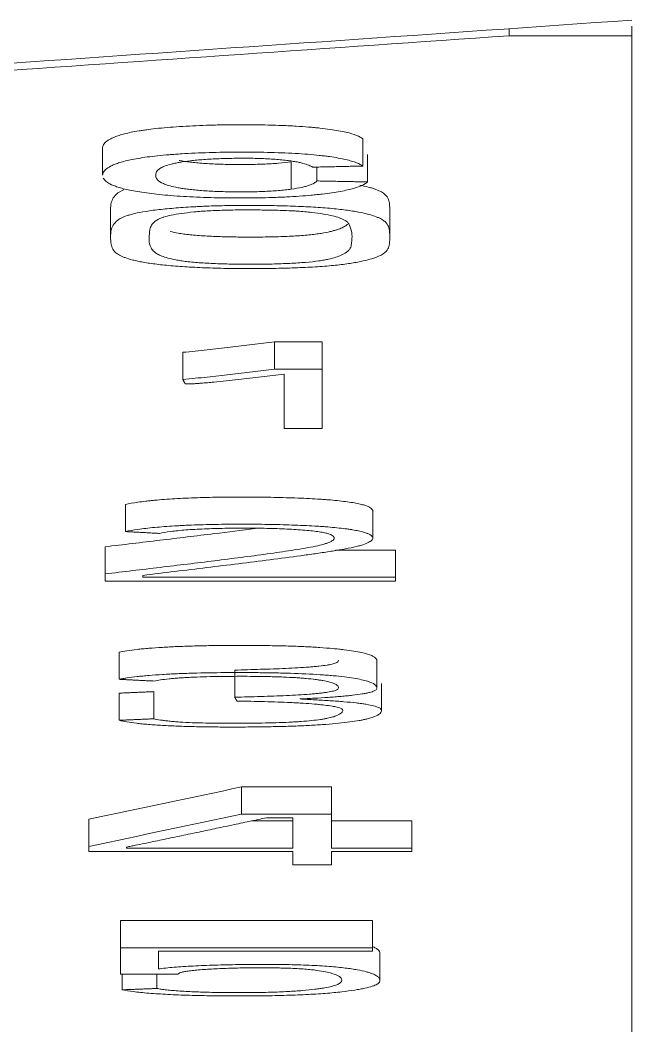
# Model space of a CAD drawing. Header units: millimetres. Extents: x 0 to 594, y 0 to 420.
# Drawn here: x 267.927 to 270.171, y 46.665 to 50.355 of the extents above; entities that cross this region are included whole.
import ezdxf

# ---------------------------------------------------------------- set-up
doc = ezdxf.new("R2010")
doc.units = ezdxf.units.MM
doc.layers.add('1', color=7, linetype='Continuous')

msp = doc.modelspace()

# ---------------------------------------------------------------- linework, layer by layer
at = {"layer": '1', "color": 7, "linetype": 'Continuous', "lineweight": 13}
for p, q in [((269.721, 50.2967), (269.721, 50.3237)), ((270.171, 50.3321), (270.171, 50.2967)), ((270.171, 50.2967), (269.721, 50.2967)), ((270.171, 50.2967), (270.171, 43.1287)), ((269.184, 49.8194), (269.184, 49.9198)), ((268.2297, 49.8859), (268.2297, 49.7854)), ((269.2017, 49.7611), (269.2017, 49.8615)), ((268.9212, 49.7344), (268.9212, 49.8347)), ((269.0158, 49.7646), (269.0158, 49.8156)), ((268.2588, 49.6595), (268.2588, 49.5598)), ((269.2828, 49.5551), (269.2828, 49.6547)), ((268.8598, 49.174), (269.0346, 49.174)), ((268.8598, 49.0743), (268.8598, 49.174)), ((269.0346, 49.0743), (269.0346, 49.174)), ((268.5238, 49.0363), (268.5238, 49.1359)), ((269.0346, 49.0743), (268.8598, 49.0743)), ((268.8959, 49.0554), (268.8959, 48.857)), ((269.0346, 48.857), (269.0346, 49.0743)), ((268.8959, 48.857), (269.0346, 48.857)), ((268.3134, 48.4782), (268.3134, 48.5779)), ((269.2204, 48.4546), (269.2204, 48.5542)), ((268.2385, 48.3228), (268.2385, 48.4224)), ((269.0841, 48.4104), (269.3037, 48.4104)), ((269.3037, 48.3108), (269.3037, 48.4104)), ((268.2385, 48.3228), (268.2385, 48.2965)), ((268.3772, 48.3108), (268.3772, 48.3176)), ((269.3037, 48.3108), (268.3772, 48.3108)), ((269.3037, 48.2965), (269.3037, 48.3108)), ((268.2385, 48.2965), (269.3037, 48.2965)), ((268.2898, 47.9361), (268.2898, 48.0358)), ((269.2357, 47.9051), (269.2357, 48.0048)), ((268.7142, 47.8703), (268.7142, 47.97)), ((269.2524, 47.8211), (269.2524, 47.9207)), ((268.2898, 47.7857), (268.2898, 47.8853)), ((268.4174, 47.7913), (268.4174, 47.891)), ((268.7392, 47.4415), (268.7392, 47.5412)), ((269.0693, 47.5412), (268.7392, 47.5412)), ((269.0693, 47.4415), (269.0693, 47.5412)), ((268.1788, 47.3233), (268.1788, 47.423)), ((268.7392, 47.4415), (269.0693, 47.4415)), ((268.9278, 47.4285), (268.8307, 47.4285)), ((268.9278, 47.3171), (268.9278, 47.4285)), ((269.0693, 47.4415), (269.0693, 47.3171)), ((268.9278, 47.4168), (268.7757, 47.4168)), ((269.3633, 47.4168), (269.0693, 47.4168)), ((269.3633, 47.3171), (269.3633, 47.4168)), ((268.1788, 47.3043), (268.1788, 47.3233)), ((268.3175, 47.3205), (268.3175, 47.3171)), ((268.3175, 47.3171), (268.9278, 47.3171)), ((269.0693, 47.3171), (269.3633, 47.3171)), ((269.3633, 47.3171), (269.3633, 47.3043)), ((268.9278, 47.3043), (268.1788, 47.3043)), ((268.9278, 47.2553), (268.9278, 47.3043)), ((269.0693, 47.3043), (269.0693, 47.2553)), ((269.3633, 47.3043), (269.0693, 47.3043)), ((269.0693, 47.2553), (268.9278, 47.2553)), ((268.2953, 47.0508), (269.2191, 47.0508)), ((268.2953, 46.9511), (268.2953, 47.0508)), ((269.2191, 46.9511), (269.2191, 47.0508)), ((268.2953, 46.9511), (268.2953, 46.8543)), ((269.2191, 46.9511), (268.2953, 46.9511)), ((269.2191, 46.9388), (269.2191, 46.9511)), ((268.434, 46.8737), (268.434, 46.9388)), ((268.434, 46.9388), (269.2191, 46.9388)), ((269.2468, 46.8316), (269.2468, 46.9313)), ((268.2953, 46.8543), (268.5062, 46.8543)), ((268.3009, 46.7969), (268.3009, 46.8543)), ((268.4285, 46.8019), (268.4285, 46.8543))]:
    msp.add_line(p, q, dxfattribs=at)
for centre, major_axis, ratio, start_param, end_param in [((62.527, 1042.6321), (-1731.6288, -0.0849), 0.577215, 1.688411, 1.690708), ((254.0717, 1071.5449), (-33.377, -1028.333), 0.435684, 0.105765, 0.107013), ((254.3731, 1049.8388), (-33.9194, -1006.7192), 0.440269, 0.107442, 0.108703)]:
    msp.add_ellipse(centre, major_axis=major_axis, ratio=ratio, start_param=start_param, end_param=end_param, dxfattribs=at)
msp.add_open_spline([(270.171, 50.3548), (268.745, 50.2552), (267.3189, 50.1567), (265.8928, 50.0592)], degree=3, dxfattribs=at)
for points, knots in [([(269.184, 49.9198), (269.1784, 49.9239), (269.1709, 49.9279), (269.1507, 49.9359), (269.1382, 49.9397), (269.1141, 49.9453), (269.1051, 49.9472), (269.0857, 49.9507), (269.0751, 49.9524), (269.0523, 49.9556), (269.04, 49.9571), (269.0201, 49.9593), (269.0133, 49.96), (268.9994, 49.9613), (268.9779, 49.9632), (268.9474, 49.9653), (268.923, 49.9667), (268.9064, 49.9675), (268.8979, 49.9679), (268.8553, 49.9696), (268.8201, 49.9704), (268.7662, 49.9709), (268.7482, 49.971), (268.7123, 49.9709), (268.6856, 49.9707), (268.659, 49.9702), (268.6413, 49.9698), (268.6325, 49.9695), (268.6062, 49.9688), (268.5721, 49.9675), (268.5397, 49.9657), (268.5081, 49.9638), (268.4926, 49.9627), (268.4626, 49.9604), (268.4484, 49.9591), (268.4215, 49.9564), (268.4024, 49.9542), (268.385, 49.9518), (268.3738, 49.9502), (268.3683, 49.9493), (268.3526, 49.9468), (268.3431, 49.945), (268.3167, 49.9396), (268.3023, 49.9358), (268.2842, 49.9298), (268.2787, 49.9278), (268.2687, 49.9238), (268.2643, 49.9218), (268.2522, 49.9158), (268.246, 49.9117), (268.2367, 49.9035), (268.2336, 49.8994), (268.2304, 49.8921), (268.2297, 49.889), (268.2297, 49.8859)], [0, 0, 0, 0, 0.063512, 0.063512, 0.127024, 0.127024, 0.158781, 0.158781, 0.190537, 0.190537, 0.222293, 0.222293, 0.238171, 0.238171, 0.254049, 0.285805, 0.301683, 0.301683, 0.317561, 0.317561, 0.381073, 0.381073, 0.412829, 0.412829, 0.444586, 0.460464, 0.460464, 0.476342, 0.476342, 0.508098, 0.539854, 0.539854, 0.57161, 0.57161, 0.603366, 0.603366, 0.635122, 0.651, 0.651, 0.666878, 0.666878, 0.698634, 0.698634, 0.762147, 0.762147, 0.793903, 0.793903, 0.825659, 0.825659, 0.889171, 0.889171, 0.952683, 0.952683, 1, 1, 1, 1]), ([(268.2297, 49.7853), (268.2297, 49.7883), (268.2303, 49.7913), (268.2332, 49.7983), (268.2361, 49.8024), (268.245, 49.8106), (268.251, 49.8147), (268.2627, 49.8207), (268.2671, 49.8227), (268.2768, 49.8268), (268.2822, 49.8288), (268.3, 49.8347), (268.3142, 49.8386), (268.3403, 49.8441), (268.3497, 49.8459), (268.3705, 49.8493), (268.3816, 49.851), (268.4171, 49.8557), (268.4437, 49.8585), (268.481, 49.8614), (268.4887, 49.862), (268.5041, 49.8631), (268.5275, 49.8647), (268.5681, 49.8669), (268.6024, 49.8683), (268.6375, 49.8693), (268.6552, 49.8698), (268.6907, 49.8703), (268.7086, 49.8705), (268.7445, 49.8706), (268.7625, 49.8705), (268.8167, 49.8701), (268.8519, 49.8693), (268.9028, 49.8673), (268.9195, 49.8665), (268.9521, 49.8646), (268.9832, 49.8625), (269.0111, 49.8599), (269.031, 49.8578), (269.0375, 49.857), (269.05, 49.8555), (269.0561, 49.8547), (269.0852, 49.8507), (269.1047, 49.8471), (269.1293, 49.8415), (269.1366, 49.8395), (269.1497, 49.8356), (269.1554, 49.8336), (269.1708, 49.8276), (269.1784, 49.8235), (269.184, 49.8194)], [0, 0, 0, 0, 0.045589, 0.045589, 0.109216, 0.109216, 0.172844, 0.172844, 0.204658, 0.204658, 0.236471, 0.236471, 0.300099, 0.300099, 0.331912, 0.331912, 0.363726, 0.363726, 0.427353, 0.427353, 0.44326, 0.44326, 0.459167, 0.490981, 0.522795, 0.522795, 0.554608, 0.554608, 0.586422, 0.586422, 0.618236, 0.618236, 0.681863, 0.681863, 0.713677, 0.713677, 0.74549, 0.777304, 0.777304, 0.793211, 0.793211, 0.809118, 0.809118, 0.872745, 0.872745, 0.904559, 0.904559, 0.936373, 0.936373, 1, 1, 1, 1]), ([(269, 49.8153), (268.9961, 49.8177), (268.9913, 49.8201), (268.9797, 49.8247), (268.9728, 49.827), (268.9603, 49.8304), (268.9557, 49.8315), (268.9457, 49.8337), (268.9349, 49.8358), (268.9222, 49.8377), (268.9086, 49.8396), (268.9011, 49.8405), (268.8778, 49.843), (268.8608, 49.8444), (268.8324, 49.846), (268.8225, 49.8465), (268.8024, 49.8472), (268.7922, 49.8475), (268.7715, 49.8479), (268.7609, 49.848), (268.7397, 49.848), (268.7292, 49.848), (268.7083, 49.8477), (268.6979, 49.8476), (268.6774, 49.8471), (268.6671, 49.8467), (268.6369, 49.8456), (268.6181, 49.8445), (268.5916, 49.8425), (268.583, 49.8418), (268.5667, 49.8402), (268.5589, 49.8394), (268.5368, 49.8368), (268.5236, 49.8349), (268.5057, 49.8318), (268.5001, 49.8308), (268.4899, 49.8286), (268.4852, 49.8275), (268.4723, 49.8242), (268.4651, 49.8219), (268.456, 49.8184), (268.4532, 49.8172), (268.4481, 49.8148), (268.4458, 49.8137), (268.4355, 49.8077), (268.4306, 49.8029), (268.4248, 49.7933), (268.424, 49.7885), (268.4251, 49.7788), (268.4271, 49.7739), (268.4358, 49.7643), (268.4424, 49.7595), (268.4582, 49.7525), (268.4644, 49.7502), (268.4792, 49.7457), (268.4879, 49.7435), (268.5036, 49.7403), (268.5094, 49.7393), (268.5215, 49.7373), (268.5343, 49.7354), (268.5485, 49.7336), (268.5636, 49.732), (268.5717, 49.7312), (268.5968, 49.729), (268.6148, 49.7277), (268.6439, 49.7263), (268.654, 49.7259), (268.6742, 49.7253), (268.6947, 49.7248), (268.7156, 49.7246), (268.7367, 49.7245), (268.7472, 49.7246), (268.768, 49.7248), (268.7783, 49.7249), (268.7988, 49.7254), (268.809, 49.7257), (268.8389, 49.727), (268.8573, 49.7281), (268.883, 49.7301), (268.8913, 49.7309), (268.9069, 49.7326), (268.9142, 49.7334), (268.9212, 49.7344)], [0, 0, 0, 0, 0.03125, 0.03125, 0.0625, 0.0625, 0.078125, 0.078125, 0.09375, 0.109375, 0.109375, 0.125, 0.125, 0.15625, 0.15625, 0.171875, 0.171875, 0.1875, 0.1875, 0.203125, 0.203125, 0.21875, 0.21875, 0.234375, 0.234375, 0.25, 0.25, 0.28125, 0.28125, 0.296875, 0.296875, 0.3125, 0.3125, 0.34375, 0.34375, 0.359375, 0.359375, 0.375, 0.375, 0.40625, 0.40625, 0.421875, 0.421875, 0.4375, 0.4375, 0.5, 0.5, 0.5625, 0.5625, 0.625, 0.625, 0.6875, 0.6875, 0.71875, 0.71875, 0.75, 0.75, 0.765625, 0.765625, 0.78125, 0.796875, 0.796875, 0.8125, 0.8125, 0.84375, 0.84375, 0.859375, 0.859375, 0.875, 0.890625, 0.890625, 0.90625, 0.90625, 0.921875, 0.921875, 0.9375, 0.9375, 0.96875, 0.96875, 0.984375, 0.984375, 1, 1, 1, 1]), ([(268.9212, 49.8347), (268.9073, 49.8329), (268.892, 49.8312), (268.8663, 49.8291), (268.8572, 49.8285), (268.8385, 49.8274), (268.8194, 49.8264), (268.7993, 49.8258), (268.7787, 49.8253), (268.7682, 49.8251), (268.7473, 49.8249), (268.7368, 49.8249), (268.7159, 49.825), (268.7053, 49.8251), (268.6741, 49.8256), (268.654, 49.8262), (268.6251, 49.8276), (268.6156, 49.8281), (268.5974, 49.8294), (268.5799, 49.8307), (268.5641, 49.8323), (268.5489, 49.834), (268.5416, 49.8349), (268.528, 49.8367), (268.5216, 49.8377), (268.5137, 49.839), (268.5119, 49.8393), (268.5101, 49.8396)], [0, 0, 0, 0, 0.130651, 0.130651, 0.195976, 0.195976, 0.261301, 0.326627, 0.326627, 0.391952, 0.391952, 0.457277, 0.457277, 0.522603, 0.522603, 0.653253, 0.653253, 0.718579, 0.718579, 0.783904, 0.849229, 0.849229, 0.914554, 0.914554, 0.97988, 0.97988, 1, 1, 1, 1]), ([(269.2017, 49.7611), (269.1972, 49.757), (269.1909, 49.753), (269.174, 49.745), (269.1635, 49.7411), (269.1436, 49.7354), (269.1363, 49.7335), (269.1201, 49.7298), (269.1112, 49.728), (269.0823, 49.7227), (269.0602, 49.7195), (269.0286, 49.7158), (269.0221, 49.7151), (269.0087, 49.7137), (268.9882, 49.7117), (268.9518, 49.7087), (268.9202, 49.7068), (268.8954, 49.7056), (268.887, 49.7052), (268.8699, 49.7045), (268.8442, 49.7036), (268.8179, 49.703), (268.7825, 49.7024), (268.7645, 49.7023), (268.7284, 49.7022), (268.7105, 49.7023), (268.6748, 49.7026), (268.657, 49.7029), (268.6218, 49.7037), (268.6042, 49.7042), (268.5702, 49.7055), (268.5372, 49.7071), (268.5062, 49.7091), (268.4762, 49.7114), (268.4616, 49.7126), (268.4204, 49.7166), (268.396, 49.7197), (268.363, 49.7246), (268.3527, 49.7264), (268.3338, 49.7299), (268.3164, 49.7335), (268.3017, 49.7373), (268.2883, 49.7411), (268.2822, 49.7431), (268.2659, 49.749), (268.2574, 49.753), (268.2441, 49.7612), (268.2393, 49.7652), (268.2344, 49.7713), (268.2331, 49.7733), (268.2321, 49.7753)], [0, 0, 0, 0, 0.064629, 0.064629, 0.129257, 0.129257, 0.161572, 0.161572, 0.193886, 0.193886, 0.258515, 0.258515, 0.274672, 0.274672, 0.290829, 0.323144, 0.355458, 0.355458, 0.371615, 0.371615, 0.387772, 0.420087, 0.420087, 0.452401, 0.452401, 0.484715, 0.484715, 0.51703, 0.51703, 0.549344, 0.549344, 0.581658, 0.613973, 0.613973, 0.646287, 0.646287, 0.710916, 0.710916, 0.74323, 0.74323, 0.775544, 0.807859, 0.807859, 0.840173, 0.840173, 0.904802, 0.904802, 0.969431, 0.969431, 1, 1, 1, 1]), ([(268.9212, 49.7344), (268.9368, 49.7364), (268.9496, 49.7387), (268.9659, 49.7423), (268.9709, 49.7435), (268.9798, 49.746), (268.9838, 49.7473), (268.9947, 49.7512), (269.0004, 49.7539), (269.0096, 49.7592), (269.0131, 49.7619), (269.0158, 49.7646)], [0, 0, 0, 0, 0.25, 0.25, 0.375, 0.375, 0.5, 0.5, 0.75, 0.75, 1, 1, 1, 1]), ([(269.2828, 49.6547), (269.2828, 49.6564), (269.2828, 49.6582), (269.2827, 49.6662), (269.2826, 49.6784), (269.2802, 49.6907), (269.2756, 49.703), (269.2722, 49.7091), (269.2618, 49.7183), (269.2574, 49.7214), (269.2466, 49.7274), (269.24, 49.7304), (269.2282, 49.7348), (269.2239, 49.7363), (269.2146, 49.7392), (269.2096, 49.7406), (269.195, 49.7445), (269.1847, 49.7469), (269.1731, 49.7492)], [0, 0, 0, 0, 0.056071, 0.056071, 0.24744, 0.43881, 0.43881, 0.630179, 0.630179, 0.725864, 0.725864, 0.821548, 0.821548, 0.86939, 0.86939, 0.917233, 0.917233, 1, 1, 1, 1]), ([(268.3074, 49.7326), (268.3053, 49.7317), (268.3033, 49.7308), (268.2888, 49.7238), (268.2814, 49.7177), (268.2703, 49.7055), (268.2665, 49.6993), (268.2616, 49.687), (268.2604, 49.6809), (268.2591, 49.6696), (268.2588, 49.6646), (268.2588, 49.6595)], [0, 0, 0, 0, 0.037475, 0.037475, 0.288984, 0.288984, 0.540493, 0.540493, 0.792002, 0.792002, 1, 1, 1, 1]), ([(268.5999, 49.6717), (268.6255, 49.6728), (268.6515, 49.6736), (268.7042, 49.6747), (268.731, 49.675), (268.7854, 49.6751), (268.8124, 49.6749), (268.8656, 49.674), (268.892, 49.6734), (268.9441, 49.6716), (268.9694, 49.6705), (269.0058, 49.6685), (269.0177, 49.6677), (269.0408, 49.6661), (269.0521, 49.6653), (269.0845, 49.6624), (269.1039, 49.6603), (269.1302, 49.6568), (269.1385, 49.6556), (269.1543, 49.653), (269.1618, 49.6517), (269.1826, 49.6477), (269.1947, 49.645), (269.2159, 49.6393), (269.225, 49.6364), (269.2368, 49.6319), (269.2404, 49.6304), (269.2469, 49.6274), (269.2558, 49.6229), (269.2705, 49.6124), (269.2756, 49.6033), (269.2802, 49.5911), (269.2814, 49.585), (269.2826, 49.5729), (269.2827, 49.5668), (269.2828, 49.5546), (269.2829, 49.5425), (269.2813, 49.5303), (269.278, 49.5182), (269.2755, 49.5122), (269.2645, 49.5002), (269.2558, 49.4942), (269.2386, 49.4868), (269.2348, 49.4853), (269.2266, 49.4823), (269.2223, 49.4809), (269.2081, 49.4766), (269.1974, 49.4738), (269.1789, 49.4696), (269.1723, 49.4683), (269.1583, 49.4657), (269.1509, 49.4644), (269.1275, 49.4606), (269.1102, 49.4583), (269.0812, 49.4552), (269.0709, 49.4542), (269.0493, 49.4523), (269.038, 49.4514), (269.0034, 49.449), (268.9792, 49.4476), (268.9411, 49.446), (268.9281, 49.4455), (268.9019, 49.4447), (268.8887, 49.4444), (268.8489, 49.4435), (268.8221, 49.4432), (268.7681, 49.4429), (268.7407, 49.4431), (268.6869, 49.4437), (268.6604, 49.4443), (268.6214, 49.4455), (268.6085, 49.446), (268.5829, 49.447), (268.5703, 49.4476), (268.5334, 49.4496), (268.5101, 49.4511), (268.4774, 49.4538), (268.4668, 49.4548), (268.4466, 49.4569), (268.437, 49.458), (268.4098, 49.4614), (268.3936, 49.4639), (268.3716, 49.4678), (268.3647, 49.4691), (268.3519, 49.4718), (268.346, 49.4732), (268.3294, 49.4774), (268.32, 49.4803), (268.308, 49.4847), (268.3044, 49.4862), (268.2977, 49.4892), (268.2947, 49.4907), (268.2865, 49.4952), (268.2822, 49.4982), (268.2643, 49.5134), (268.2617, 49.5256), (268.2595, 49.544), (268.259, 49.5501), (268.2588, 49.5624), (268.259, 49.5685), (268.2603, 49.5808), (268.2615, 49.5869), (268.2663, 49.5992), (268.2699, 49.6053), (268.2808, 49.6175), (268.288, 49.6236), (268.3062, 49.6327), (268.3136, 49.6357), (268.3275, 49.6401), (268.3326, 49.6416), (268.3437, 49.6445), (268.3498, 49.6459), (268.3695, 49.65), (268.3847, 49.6526), (268.4108, 49.6563), (268.42, 49.6575), (268.439, 49.6598), (268.4489, 49.6609), (268.4797, 49.664), (268.5018, 49.6659), (268.5374, 49.6683), (268.5495, 49.6691), (268.5681, 49.6701), (268.5775, 49.6706), (268.5871, 49.6711), (268.5935, 49.6714), (268.5967, 49.6715), (268.5999, 49.6717)], [0, 0, 0, 0, 0.015625, 0.015625, 0.03125, 0.03125, 0.046875, 0.046875, 0.0625, 0.0625, 0.078125, 0.078125, 0.085937, 0.085937, 0.09375, 0.09375, 0.109375, 0.109375, 0.117187, 0.117187, 0.125, 0.125, 0.140625, 0.140625, 0.15625, 0.15625, 0.164063, 0.164063, 0.171875, 0.1875, 0.21875, 0.21875, 0.25, 0.25, 0.28125, 0.28125, 0.3125, 0.34375, 0.34375, 0.375, 0.375, 0.40625, 0.40625, 0.414063, 0.414063, 0.421875, 0.421875, 0.4375, 0.4375, 0.445313, 0.445313, 0.453125, 0.453125, 0.46875, 0.46875, 0.476563, 0.476563, 0.484375, 0.484375, 0.5, 0.5, 0.507813, 0.507813, 0.515625, 0.515625, 0.53125, 0.53125, 0.546875, 0.546875, 0.5625, 0.5625, 0.570313, 0.570313, 0.578125, 0.578125, 0.59375, 0.59375, 0.601563, 0.601563, 0.609375, 0.609375, 0.625, 0.625, 0.632813, 0.632813, 0.640625, 0.640625, 0.65625, 0.65625, 0.664063, 0.664063, 0.671875, 0.671875, 0.6875, 0.6875, 0.75, 0.75, 0.78125, 0.78125, 0.8125, 0.8125, 0.84375, 0.84375, 0.875, 0.875, 0.90625, 0.90625, 0.921875, 0.921875, 0.929688, 0.929688, 0.9375, 0.9375, 0.953125, 0.953125, 0.960938, 0.960938, 0.96875, 0.96875, 0.984375, 0.984375, 0.992188, 0.992188, 0.996094, 0.998047, 0.998047, 1, 1, 1, 1]), ([(268.9429, 49.654), (268.9629, 49.6527), (268.9805, 49.6512), (269.0125, 49.6476), (269.0268, 49.6455), (269.0519, 49.6412), (269.0628, 49.639), (269.0821, 49.6343), (269.0904, 49.6319), (269.1116, 49.6246), (269.1205, 49.6196), (269.129, 49.612), (269.1311, 49.6094), (269.1343, 49.6043), (269.1354, 49.6017), (269.1408, 49.5889), (269.1433, 49.5786), (269.1449, 49.5581), (269.1439, 49.5479), (269.1424, 49.5325), (269.1415, 49.5249), (269.1377, 49.5172), (269.1342, 49.5121), (269.132, 49.5096), (269.1236, 49.502), (269.1157, 49.497), (269.099, 49.4896), (269.0927, 49.4872), (269.0775, 49.4824), (269.0688, 49.48), (269.0534, 49.4766), (269.0478, 49.4755), (269.0358, 49.4733), (269.0292, 49.4723), (269.0083, 49.4693), (268.9925, 49.4675), (268.9653, 49.4652), (268.9558, 49.4645), (268.9362, 49.4632), (268.9262, 49.4627), (268.9055, 49.4617), (268.8948, 49.4613), (268.8732, 49.4605), (268.8623, 49.4602), (268.8295, 49.4594), (268.8073, 49.4592), (268.7736, 49.459), (268.7623, 49.459), (268.7398, 49.4592), (268.7287, 49.4593), (268.6955, 49.4598), (268.6737, 49.4603), (268.6415, 49.4615), (268.6309, 49.4619), (268.6103, 49.463), (268.5904, 49.4641), (268.5718, 49.4656), (268.5539, 49.4672), (268.5456, 49.468), (268.5301, 49.4699), (268.5229, 49.4708), (268.5096, 49.4729), (268.5034, 49.474), (268.4862, 49.4773), (268.4766, 49.4796), (268.4601, 49.4843), (268.453, 49.4867), (268.4406, 49.4916), (268.4353, 49.4941), (268.4264, 49.499), (268.4153, 49.5065), (268.4098, 49.514), (268.4017, 49.529), (268.4005, 49.5391), (268.4005, 49.5542), (268.4007, 49.5593), (268.4011, 49.5694), (268.4013, 49.5745), (268.4026, 49.5846), (268.4036, 49.5896), (268.4076, 49.5998), (268.4105, 49.6048), (268.419, 49.6149), (268.4247, 49.62), (268.4376, 49.6262), (268.4404, 49.6274), (268.4468, 49.6298), (268.4503, 49.631), (268.4618, 49.6346), (268.4709, 49.6369), (268.4924, 49.6413), (268.5049, 49.6435), (268.5327, 49.6474), (268.5479, 49.6492), (268.5735, 49.6517), (268.5825, 49.6525), (268.6009, 49.6539), (268.6105, 49.6545), (268.6303, 49.6556), (268.6406, 49.6561), (268.6618, 49.6569), (268.6725, 49.6573), (268.7049, 49.6581), (268.7268, 49.6583), (268.7601, 49.6584), (268.7713, 49.6584), (268.7934, 49.6583), (268.8044, 49.6582), (268.8374, 49.6578), (268.8592, 49.6574), (268.8914, 49.6565), (268.9021, 49.6561), (268.9178, 49.6554), (268.9255, 49.655), (268.933, 49.6546), (268.938, 49.6543), (268.9404, 49.6542), (268.9429, 49.654)], [0, 0, 0, 0, 0.015625, 0.015625, 0.03125, 0.03125, 0.046875, 0.046875, 0.0625, 0.0625, 0.09375, 0.09375, 0.109375, 0.109375, 0.125, 0.125, 0.1875, 0.1875, 0.25, 0.25, 0.28125, 0.296875, 0.296875, 0.3125, 0.3125, 0.34375, 0.34375, 0.359375, 0.359375, 0.375, 0.375, 0.382812, 0.382812, 0.390625, 0.390625, 0.40625, 0.40625, 0.414062, 0.414062, 0.421875, 0.421875, 0.429687, 0.429687, 0.4375, 0.4375, 0.453125, 0.453125, 0.460937, 0.460937, 0.46875, 0.46875, 0.484375, 0.484375, 0.492187, 0.492187, 0.5, 0.507812, 0.507812, 0.515625, 0.515625, 0.523437, 0.523437, 0.53125, 0.53125, 0.546875, 0.546875, 0.5625, 0.5625, 0.578125, 0.578125, 0.59375, 0.625, 0.625, 0.6875, 0.6875, 0.71875, 0.71875, 0.75, 0.75, 0.78125, 0.78125, 0.8125, 0.8125, 0.84375, 0.84375, 0.851562, 0.851562, 0.859375, 0.859375, 0.875, 0.875, 0.890625, 0.890625, 0.90625, 0.90625, 0.914062, 0.914062, 0.921875, 0.921875, 0.929687, 0.929687, 0.9375, 0.9375, 0.953125, 0.953125, 0.960937, 0.960937, 0.96875, 0.96875, 0.984375, 0.984375, 0.992187, 0.992187, 0.996094, 0.998047, 0.998047, 1, 1, 1, 1]), ([(268.4778, 49.579), (268.4863, 49.5769), (268.496, 49.5749), (268.5134, 49.5719), (268.5201, 49.5709), (268.5346, 49.5689), (268.5424, 49.568), (268.559, 49.5663), (268.5678, 49.5655), (268.5863, 49.5641), (268.596, 49.5635), (268.626, 49.5617), (268.6469, 49.5609), (268.6791, 49.5599), (268.69, 49.5596), (268.7121, 49.5592), (268.7233, 49.559), (268.7566, 49.5587), (268.7788, 49.5586), (268.812, 49.5589), (268.8231, 49.559), (268.8452, 49.5594), (268.8563, 49.5597), (268.8888, 49.5606), (268.9098, 49.5615), (268.94, 49.5631), (268.9499, 49.5637), (268.9687, 49.5651), (268.9777, 49.5659), (268.9947, 49.5675), (269.0027, 49.5684), (269.0178, 49.5703), (269.0248, 49.5713), (269.0443, 49.5744), (269.0553, 49.5765), (269.0697, 49.58), (269.0742, 49.5812), (269.0824, 49.5835), (269.0862, 49.5847), (269.0967, 49.5883), (269.1026, 49.5907), (269.113, 49.5956), (269.1174, 49.5981), (269.125, 49.6031), (269.1282, 49.6056), (269.1312, 49.6086), (269.1316, 49.609), (269.132, 49.6094)], [0, 0, 0, 0, 0.060473, 0.060473, 0.093628, 0.093628, 0.126782, 0.126782, 0.159936, 0.159936, 0.193091, 0.193091, 0.259399, 0.259399, 0.292554, 0.292554, 0.325708, 0.325708, 0.392016, 0.392016, 0.425171, 0.425171, 0.458325, 0.458325, 0.524634, 0.524634, 0.557788, 0.557788, 0.590942, 0.590942, 0.624097, 0.624097, 0.657251, 0.657251, 0.723559, 0.723559, 0.756714, 0.756714, 0.789868, 0.789868, 0.856177, 0.856177, 0.922485, 0.922485, 0.988794, 0.988794, 1, 1, 1, 1]), ([(268.5238, 49.1359), (268.5393, 49.1373), (268.5545, 49.1388), (268.5843, 49.1417), (268.5989, 49.1433), (268.6275, 49.1464), (268.6415, 49.148), (268.6693, 49.1512), (268.6832, 49.1528), (268.7245, 49.1576), (268.7519, 49.1608), (268.8062, 49.1674), (268.8331, 49.1707), (268.8598, 49.174)], [0, 0, 0, 0, 0.125, 0.125, 0.25, 0.25, 0.375, 0.375, 0.5, 0.5, 0.75, 0.75, 1, 1, 1, 1]), ([(268.8598, 49.0743), (268.8331, 49.071), (268.8062, 49.0677), (268.7519, 49.0612), (268.7245, 49.058), (268.6831, 49.0531), (268.6693, 49.0515), (268.6415, 49.0483), (268.6275, 49.0467), (268.599, 49.0436), (268.5844, 49.0421), (268.5545, 49.0391), (268.5393, 49.0377), (268.5238, 49.0363)], [0, 0, 0, 0, 0.25, 0.25, 0.5, 0.5, 0.625, 0.625, 0.75, 0.75, 0.875, 0.875, 1, 1, 1, 1]), ([(268.5325, 49.0201), (268.5377, 49.0201), (268.5428, 49.0202), (268.5529, 49.0204), (268.5579, 49.0206), (268.5676, 49.0209), (268.5722, 49.0212), (268.5811, 49.0218), (268.5854, 49.0221), (268.598, 49.023), (268.6062, 49.0237), (268.6221, 49.0251), (268.6299, 49.0259), (268.6529, 49.0281), (268.6679, 49.0296), (268.6974, 49.0327), (268.712, 49.0343), (268.7553, 49.0391), (268.7837, 49.0423), (268.8401, 49.0488), (268.868, 49.0521), (268.8959, 49.0554)], [0, 0, 0, 0, 0.03125, 0.03125, 0.0625, 0.0625, 0.09375, 0.09375, 0.125, 0.125, 0.1875, 0.1875, 0.25, 0.25, 0.375, 0.375, 0.5, 0.5, 0.75, 0.75, 1, 1, 1, 1]), ([(268.3134, 48.5779), (268.326, 48.5808), (268.3414, 48.5835), (268.3683, 48.5873), (268.3778, 48.5885), (268.3931, 48.5903), (268.3984, 48.5908), (268.4092, 48.592), (268.4148, 48.5925), (268.4432, 48.5952), (268.4677, 48.597), (268.507, 48.5994), (268.5206, 48.6001), (268.5486, 48.6014), (268.5628, 48.602), (268.6061, 48.6034), (268.6358, 48.6041), (268.6812, 48.6046), (268.6965, 48.6047), (268.7268, 48.6049), (268.7419, 48.6049), (268.772, 48.6048), (268.787, 48.6047), (268.817, 48.6044), (268.832, 48.6042), (268.8618, 48.6037), (268.8767, 48.6034), (268.9063, 48.6025), (268.9209, 48.602), (268.964, 48.6005), (268.9918, 48.5992), (269.0249, 48.5971), (269.0314, 48.5967), (269.0441, 48.5958), (269.0503, 48.5954), (269.0681, 48.5939), (269.0793, 48.5928), (269.1005, 48.5906), (269.1107, 48.5894), (269.13, 48.587), (269.1391, 48.5857), (269.1553, 48.583), (269.1626, 48.5816), (269.176, 48.5787), (269.182, 48.5773), (269.1924, 48.5743), (269.1968, 48.5728), (269.2044, 48.5697), (269.2075, 48.5682), (269.2153, 48.5635), (269.2187, 48.5604), (269.2203, 48.5562), (269.2205, 48.5552), (269.2204, 48.5542)], [0, 0, 0, 0, 0.069859, 0.069859, 0.104789, 0.104789, 0.122254, 0.122254, 0.139718, 0.139718, 0.209578, 0.209578, 0.244507, 0.244507, 0.279437, 0.279437, 0.349296, 0.349296, 0.384226, 0.384226, 0.419155, 0.419155, 0.454085, 0.454085, 0.489015, 0.489015, 0.523944, 0.523944, 0.558874, 0.558874, 0.628733, 0.628733, 0.646198, 0.646198, 0.663663, 0.663663, 0.698592, 0.698592, 0.733522, 0.733522, 0.768452, 0.768452, 0.803381, 0.803381, 0.838311, 0.838311, 0.87324, 0.87324, 0.90817, 0.90817, 0.978029, 0.978029, 1, 1, 1, 1]), ([(268.4382, 48.4715), (268.4497, 48.474), (268.4632, 48.4763), (268.4872, 48.4795), (268.4959, 48.4805), (268.5147, 48.4824), (268.5247, 48.4833), (268.5561, 48.4857), (268.5788, 48.4869), (268.6272, 48.489), (268.6521, 48.4898), (268.6902, 48.4905), (268.703, 48.4907), (268.7289, 48.4909), (268.742, 48.491), (268.7809, 48.491), (268.8065, 48.4906), (268.8444, 48.4898), (268.857, 48.4894), (268.8817, 48.4885), (268.8937, 48.488), (268.9287, 48.4863), (268.9507, 48.4848), (268.9813, 48.4823), (268.9909, 48.4813), (269.0087, 48.4794), (269.0169, 48.4783), (269.0281, 48.4767), (269.0316, 48.4761), (269.0381, 48.4749), (269.0472, 48.4731), (269.0544, 48.4712), (269.0625, 48.4686), (269.0658, 48.4673), (269.0712, 48.4646), (269.0733, 48.4633), (269.0765, 48.4606), (269.0775, 48.4593), (269.0789, 48.4566), (269.0793, 48.4552), (269.0791, 48.4525), (269.0786, 48.4512), (269.0768, 48.4484), (269.0755, 48.4471), (269.0704, 48.4431), (269.0654, 48.4405), (269.0555, 48.4366), (269.0518, 48.4353), (269.0435, 48.4327), (269.039, 48.4314), (269.0244, 48.4277), (269.0133, 48.4252), (268.9895, 48.4205), (268.9768, 48.4182), (268.9501, 48.4137), (268.9363, 48.4114), (268.8938, 48.4048), (268.8638, 48.4004), (268.7711, 48.3876), (268.7062, 48.3793), (268.6071, 48.3671), (268.5738, 48.363), (268.5072, 48.3549), (268.4738, 48.3509), (268.4067, 48.3428), (268.373, 48.3388), (268.3057, 48.3308), (268.2721, 48.3268), (268.2385, 48.3228)], [0, 0, 0, 0, 0.03125, 0.03125, 0.046875, 0.046875, 0.0625, 0.0625, 0.09375, 0.09375, 0.125, 0.125, 0.140625, 0.140625, 0.15625, 0.15625, 0.1875, 0.1875, 0.203125, 0.203125, 0.21875, 0.21875, 0.25, 0.25, 0.265625, 0.265625, 0.28125, 0.28125, 0.289063, 0.289063, 0.296875, 0.3125, 0.3125, 0.328125, 0.328125, 0.34375, 0.34375, 0.359375, 0.359375, 0.375, 0.375, 0.390625, 0.390625, 0.40625, 0.40625, 0.4375, 0.4375, 0.453125, 0.453125, 0.46875, 0.46875, 0.5, 0.5, 0.53125, 0.53125, 0.5625, 0.5625, 0.625, 0.625, 0.75, 0.75, 0.8125, 0.8125, 0.875, 0.875, 0.9375, 0.9375, 1, 1, 1, 1]), ([(268.2385, 48.4224), (268.272, 48.4264), (268.3055, 48.4304), (268.3726, 48.4384), (268.4062, 48.4424), (268.4731, 48.4504), (268.5063, 48.4545), (268.5728, 48.4625), (268.6059, 48.4666), (268.6898, 48.4769), (268.7401, 48.4833), (268.7887, 48.4898)], [0, 0, 0, 0, 0.180253, 0.180253, 0.360507, 0.360507, 0.54076, 0.54076, 0.721013, 0.721013, 1, 1, 1, 1]), ([(268.3772, 48.3176), (268.4161, 48.3224), (268.4551, 48.3271), (268.5331, 48.3366), (268.5722, 48.3413), (268.6504, 48.3508), (268.6895, 48.3556), (268.767, 48.3651), (268.8054, 48.3699), (268.8815, 48.3796), (268.9191, 48.3845), (268.9737, 48.392), (268.9916, 48.3945), (269.0268, 48.3996), (269.0441, 48.4022), (269.0774, 48.4074), (269.0935, 48.41), (269.1237, 48.4154), (269.1379, 48.4182), (269.1568, 48.4225), (269.1627, 48.4239), (269.1738, 48.4268), (269.179, 48.4283), (269.1932, 48.4328), (269.2004, 48.4359), (269.2118, 48.442), (269.2158, 48.4451), (269.2192, 48.4498), (269.22, 48.4514), (269.2206, 48.4546), (269.2205, 48.4562), (269.2185, 48.4609), (269.2151, 48.464), (269.2072, 48.4687), (269.204, 48.4702), (269.1964, 48.4733), (269.1919, 48.4748), (269.1815, 48.4778), (269.1755, 48.4792), (269.1621, 48.482), (269.1548, 48.4834), (269.1426, 48.4854), (269.1383, 48.4861), (269.1294, 48.4874), (269.1246, 48.488), (269.1101, 48.4898), (269.0999, 48.491), (269.0786, 48.4932), (269.0675, 48.4943), (269.0496, 48.4958), (269.0434, 48.4962), (269.0307, 48.4971), (269.0241, 48.4975), (268.9911, 48.4996), (268.9634, 48.5008), (268.9205, 48.5024), (268.906, 48.5029), (268.8766, 48.5037), (268.8616, 48.5041), (268.8317, 48.5046), (268.8167, 48.5048), (268.7867, 48.5051), (268.7716, 48.5052), (268.7415, 48.5052), (268.7264, 48.5052), (268.6961, 48.5051), (268.6809, 48.505), (268.6355, 48.5044), (268.6059, 48.5038), (268.5627, 48.5023), (268.5485, 48.5018), (268.5276, 48.5008), (268.5207, 48.5005), (268.5071, 48.4998), (268.5004, 48.4994), (268.4676, 48.4974), (268.4432, 48.4955), (268.4093, 48.4924), (268.3984, 48.4912), (268.3779, 48.4889), (268.3683, 48.4876), (268.3414, 48.4838), (268.326, 48.4811), (268.3134, 48.4782)], [0, 0, 0, 0, 0.0625, 0.0625, 0.125, 0.125, 0.1875, 0.1875, 0.25, 0.25, 0.3125, 0.3125, 0.34375, 0.34375, 0.375, 0.375, 0.40625, 0.40625, 0.4375, 0.4375, 0.453125, 0.453125, 0.46875, 0.46875, 0.5, 0.5, 0.53125, 0.53125, 0.546875, 0.546875, 0.5625, 0.5625, 0.59375, 0.59375, 0.609375, 0.609375, 0.625, 0.625, 0.640625, 0.640625, 0.65625, 0.65625, 0.664062, 0.664062, 0.671875, 0.671875, 0.6875, 0.6875, 0.703125, 0.703125, 0.710937, 0.710937, 0.71875, 0.71875, 0.75, 0.75, 0.765625, 0.765625, 0.78125, 0.78125, 0.796875, 0.796875, 0.8125, 0.8125, 0.828125, 0.828125, 0.84375, 0.84375, 0.875, 0.875, 0.890625, 0.890625, 0.898437, 0.898437, 0.90625, 0.90625, 0.9375, 0.9375, 0.953125, 0.953125, 0.96875, 0.96875, 1, 1, 1, 1]), ([(268.2898, 48.0358), (268.298, 48.0376), (268.3174, 48.0412), (268.3421, 48.0443), (268.3626, 48.0466), (268.3697, 48.0473), (268.3844, 48.0487), (268.3919, 48.0493), (268.4153, 48.0513), (268.4317, 48.0524), (268.4576, 48.054), (268.4665, 48.0545), (268.4844, 48.0554), (268.4936, 48.0559), (268.5212, 48.0571), (268.5401, 48.0578), (268.5692, 48.0586), (268.579, 48.0589), (268.5987, 48.0593), (268.6088, 48.0595), (268.6387, 48.06), (268.6788, 48.0605), (268.7189, 48.0606), (268.759, 48.0606), (268.7791, 48.0605), (268.8193, 48.0601), (268.8395, 48.0598), (268.8792, 48.0591), (268.8987, 48.0586), (268.937, 48.0574), (268.9558, 48.0566), (268.9834, 48.0553), (268.9924, 48.0549), (269.01, 48.0539), (269.0185, 48.0533), (269.0435, 48.0517), (269.0592, 48.0505), (269.0815, 48.0484), (269.0887, 48.0477), (269.1027, 48.0463), (269.1095, 48.0455), (269.1287, 48.0432), (269.1403, 48.0416), (269.1614, 48.0381), (269.1708, 48.0364), (269.1959, 48.0309), (269.2078, 48.0271), (269.2209, 48.0212), (269.2244, 48.0193), (269.23, 48.0153), (269.2321, 48.0133), (269.2349, 48.0093), (269.2356, 48.0074), (269.2357, 48.0052), (269.2357, 48.005), (269.2357, 48.0048)], [0, 0, 0, 0, 0.043307, 0.086614, 0.086614, 0.108267, 0.108267, 0.129921, 0.129921, 0.173228, 0.173228, 0.194881, 0.194881, 0.216535, 0.216535, 0.259841, 0.259841, 0.281495, 0.281495, 0.303148, 0.303148, 0.346455, 0.389762, 0.389762, 0.433069, 0.433069, 0.476376, 0.476376, 0.519683, 0.519683, 0.56299, 0.56299, 0.584643, 0.584643, 0.606297, 0.606297, 0.649604, 0.649604, 0.671257, 0.671257, 0.692911, 0.692911, 0.736218, 0.736218, 0.779524, 0.779524, 0.866138, 0.866138, 0.909445, 0.909445, 0.952752, 0.952752, 0.996059, 0.996059, 1, 1, 1, 1]), ([(268.7142, 47.97), (268.7459, 47.9709), (268.7774, 47.9718), (268.8403, 47.9738), (268.8717, 47.9747), (268.9169, 47.9768), (268.9317, 47.9775), (268.9601, 47.9792), (268.9737, 47.9801), (268.9932, 47.9816), (268.9995, 47.9821), (269.0116, 47.9833), (269.0174, 47.9839), (269.0339, 47.9857), (269.044, 47.9869), (269.0574, 47.989), (269.0615, 47.9897), (269.0691, 47.9912), (269.0725, 47.9919), (269.0815, 47.9942), (269.0857, 47.9958), (269.0914, 47.999), (269.0929, 48.0006), (269.0942, 48.0035), (269.0944, 48.0047), (269.0944, 48.0059)], [0, 0, 0, 0, 0.170314, 0.170314, 0.340628, 0.340628, 0.425786, 0.425786, 0.510943, 0.510943, 0.553521, 0.553521, 0.5961, 0.5961, 0.681257, 0.681257, 0.723835, 0.723835, 0.766414, 0.766414, 0.851571, 0.851571, 0.936728, 0.936728, 1, 1, 1, 1]), ([(268.9528, 47.864), (268.9708, 47.8649), (268.9884, 47.8658), (269.0231, 47.8678), (269.0402, 47.8688), (269.0651, 47.8704), (269.0732, 47.871), (269.0891, 47.8722), (269.0968, 47.8728), (269.1117, 47.8741), (269.1191, 47.8748), (269.1333, 47.8762), (269.1402, 47.8769), (269.16, 47.8792), (269.1718, 47.8809), (269.1871, 47.8834), (269.1919, 47.8843), (269.2008, 47.8861), (269.2049, 47.887), (269.2161, 47.8898), (269.2217, 47.8917), (269.2299, 47.8956), (269.2324, 47.8976), (269.2354, 47.9016), (269.2358, 47.9036), (269.2356, 47.9076), (269.2349, 47.9096), (269.2309, 47.9155), (269.2255, 47.9195), (269.2125, 47.9253), (269.2072, 47.9273), (269.1949, 47.9311), (269.1806, 47.9348), (269.1619, 47.9384), (269.1407, 47.9418), (269.129, 47.9435), (269.1036, 47.9466), (269.083, 47.9487), (269.0599, 47.9507), (269.044, 47.9519), (269.0357, 47.9525), (268.9935, 47.9554), (268.957, 47.9571), (268.9086, 47.9586), (268.8988, 47.9589), (268.8791, 47.9594), (268.8496, 47.96), (268.7998, 47.9607), (268.7595, 47.9609), (268.719, 47.9609), (268.6987, 47.9609), (268.6384, 47.9605), (268.5989, 47.9598), (268.5506, 47.9584), (268.541, 47.9581), (268.522, 47.9574), (268.5125, 47.9571), (268.4845, 47.9558), (268.4487, 47.954), (268.4157, 47.9516), (268.3922, 47.9497), (268.3845, 47.949), (268.3698, 47.9476), (268.3627, 47.9469), (268.3424, 47.9447), (268.3301, 47.9431), (268.3135, 47.9406), (268.3082, 47.9397), (268.2985, 47.938), (268.2939, 47.9371), (268.2898, 47.9361)], [0, 0, 0, 0, 0.03125, 0.03125, 0.0625, 0.0625, 0.078125, 0.078125, 0.09375, 0.09375, 0.109375, 0.109375, 0.125, 0.125, 0.15625, 0.15625, 0.171875, 0.171875, 0.1875, 0.1875, 0.21875, 0.21875, 0.25, 0.25, 0.28125, 0.28125, 0.3125, 0.3125, 0.375, 0.375, 0.40625, 0.40625, 0.4375, 0.46875, 0.46875, 0.5, 0.5, 0.53125, 0.546875, 0.546875, 0.5625, 0.5625, 0.625, 0.625, 0.640625, 0.640625, 0.65625, 0.6875, 0.71875, 0.71875, 0.75, 0.75, 0.8125, 0.8125, 0.828125, 0.828125, 0.84375, 0.84375, 0.875, 0.90625, 0.90625, 0.921875, 0.921875, 0.9375, 0.9375, 0.96875, 0.96875, 0.984375, 0.984375, 1, 1, 1, 1]), ([(268.4174, 47.9298), (268.4249, 47.9313), (268.4331, 47.9327), (268.4515, 47.9354), (268.4617, 47.9366), (268.479, 47.9384), (268.4851, 47.939), (268.4977, 47.9401), (268.5042, 47.9406), (268.5175, 47.9415), (268.5244, 47.942), (268.5385, 47.9428), (268.5457, 47.9432), (268.568, 47.9443), (268.5838, 47.9449), (268.6156, 47.9458), (268.6317, 47.9462), (268.6643, 47.9467), (268.6807, 47.9469), (268.7138, 47.9471), (268.7305, 47.9472), (268.7801, 47.9471), (268.8129, 47.9467), (268.8534, 47.9457), (268.8615, 47.9455), (268.8773, 47.945), (268.8851, 47.9448), (268.9081, 47.9438), (268.9229, 47.9431), (268.944, 47.9418), (268.9509, 47.9413), (268.964, 47.9403), (268.9702, 47.9397), (268.9884, 47.938), (268.9995, 47.9368), (269.0149, 47.9349), (269.0198, 47.9342), (269.029, 47.9328), (269.0421, 47.9307), (269.0529, 47.9285), (269.0654, 47.9255), (269.0708, 47.9239), (269.0796, 47.9208), (269.0831, 47.9192), (269.0912, 47.9143), (269.0937, 47.9111), (269.0946, 47.9062), (269.0944, 47.9045), (269.0931, 47.9012), (269.0918, 47.8996), (269.0877, 47.8972), (269.086, 47.8964), (269.0818, 47.8948), (269.0793, 47.894), (269.0706, 47.8917), (269.0632, 47.8903), (269.0499, 47.8882), (269.0451, 47.8875), (269.0351, 47.8862), (269.0298, 47.8856), (269.0188, 47.8843), (269.013, 47.8837), (269.001, 47.8826), (268.9947, 47.8821), (268.9752, 47.8805), (268.9615, 47.8796), (268.9332, 47.8779), (268.9186, 47.8772), (268.8885, 47.8758), (268.8729, 47.8752), (268.8415, 47.8741), (268.8256, 47.8736), (268.778, 47.8722), (268.7462, 47.8712), (268.7142, 47.8703)], [0, 0, 0, 0, 0.03125, 0.03125, 0.0625, 0.0625, 0.078125, 0.078125, 0.09375, 0.09375, 0.109375, 0.109375, 0.125, 0.125, 0.15625, 0.15625, 0.1875, 0.1875, 0.21875, 0.21875, 0.25, 0.25, 0.3125, 0.3125, 0.328125, 0.328125, 0.34375, 0.34375, 0.375, 0.375, 0.390625, 0.390625, 0.40625, 0.40625, 0.4375, 0.4375, 0.453125, 0.453125, 0.46875, 0.5, 0.5, 0.53125, 0.53125, 0.5625, 0.5625, 0.625, 0.625, 0.65625, 0.65625, 0.6875, 0.6875, 0.703125, 0.703125, 0.71875, 0.71875, 0.75, 0.75, 0.765625, 0.765625, 0.78125, 0.78125, 0.796875, 0.796875, 0.8125, 0.8125, 0.84375, 0.84375, 0.875, 0.875, 0.90625, 0.90625, 0.9375, 0.9375, 1, 1, 1, 1]), ([(268.2898, 47.7857), (268.2982, 47.7838), (268.308, 47.7819), (268.3291, 47.7784), (268.3404, 47.7766), (268.36, 47.7742), (268.367, 47.7734), (268.3818, 47.772), (268.3895, 47.7713), (268.4135, 47.7693), (268.4306, 47.7681), (268.4581, 47.7665), (268.4675, 47.766), (268.4865, 47.7651), (268.4961, 47.7647), (268.5253, 47.7636), (268.5453, 47.763), (268.5862, 47.762), (268.6073, 47.7617), (268.6492, 47.7612), (268.6701, 47.7611), (268.712, 47.761), (268.7329, 47.761), (268.7748, 47.7613), (268.7957, 47.7615), (268.8271, 47.7619), (268.8375, 47.7621), (268.8582, 47.7625), (268.8685, 47.7627), (268.899, 47.7635), (268.919, 47.7641), (268.9483, 47.7652), (268.958, 47.7656), (268.9771, 47.7665), (268.9866, 47.767), (269.0143, 47.7685), (269.0318, 47.7696), (269.0649, 47.7721), (269.0805, 47.7734), (269.1099, 47.7764), (269.1237, 47.778), (269.1486, 47.7813), (269.1599, 47.783), (269.1752, 47.7857), (269.18, 47.7866), (269.1891, 47.7885), (269.1934, 47.7894), (269.2135, 47.7942), (269.225, 47.7982), (269.2377, 47.8042), (269.2412, 47.8062), (269.2467, 47.8103), (269.2488, 47.8123), (269.2516, 47.8164), (269.2523, 47.8185), (269.2525, 47.8226), (269.2521, 47.8246), (269.249, 47.8287), (269.2461, 47.8308), (269.2395, 47.8338), (269.237, 47.8348), (269.2309, 47.8368), (269.2275, 47.8378), (269.2162, 47.8407), (269.2073, 47.8426), (269.1913, 47.8453), (269.1856, 47.8462), (269.1733, 47.8479), (269.1667, 47.8488), (269.1461, 47.8511), (269.1311, 47.8526), (269.0987, 47.8553), (269.0812, 47.8565), (269.0455, 47.8588), (269.0273, 47.8599), (268.9904, 47.862), (268.9717, 47.863), (268.9528, 47.864)], [0, 0, 0, 0, 0.03125, 0.03125, 0.0625, 0.0625, 0.078125, 0.078125, 0.09375, 0.09375, 0.125, 0.125, 0.140625, 0.140625, 0.15625, 0.15625, 0.1875, 0.1875, 0.21875, 0.21875, 0.25, 0.25, 0.28125, 0.28125, 0.3125, 0.3125, 0.328125, 0.328125, 0.34375, 0.34375, 0.375, 0.375, 0.390625, 0.390625, 0.40625, 0.40625, 0.4375, 0.4375, 0.46875, 0.46875, 0.5, 0.5, 0.53125, 0.53125, 0.546875, 0.546875, 0.5625, 0.5625, 0.625, 0.625, 0.65625, 0.65625, 0.6875, 0.6875, 0.71875, 0.71875, 0.75, 0.75, 0.78125, 0.78125, 0.796875, 0.796875, 0.8125, 0.8125, 0.84375, 0.84375, 0.859375, 0.859375, 0.875, 0.875, 0.90625, 0.90625, 0.9375, 0.9375, 0.96875, 0.96875, 1, 1, 1, 1]), ([(268.7225, 47.8566), (268.7566, 47.8561), (268.7901, 47.8553), (268.8395, 47.8539), (268.8559, 47.8534), (268.8881, 47.8523), (268.904, 47.8516), (268.9274, 47.8505), (268.9351, 47.8501), (268.9502, 47.8492), (268.9576, 47.8488), (268.9795, 47.8474), (268.9934, 47.8464), (269.0131, 47.8448), (269.0195, 47.8442), (269.0316, 47.8429), (269.0374, 47.8423), (269.0539, 47.8404), (269.0639, 47.839), (269.077, 47.8368), (269.081, 47.836), (269.0884, 47.8345), (269.0917, 47.8337), (269.1003, 47.8313), (269.1043, 47.8296), (269.1094, 47.8263), (269.1104, 47.8246), (269.1112, 47.8212), (269.1109, 47.8195), (269.1084, 47.8144), (269.1045, 47.8111), (269.0958, 47.8061), (269.0924, 47.8045), (269.0843, 47.8012), (269.0795, 47.7995), (269.0682, 47.7963), (269.0618, 47.7947), (269.0506, 47.7925), (269.0466, 47.7917), (269.0381, 47.7902), (269.0335, 47.7895), (269.0093, 47.786), (268.9857, 47.7835), (268.9506, 47.781), (268.9433, 47.7805), (268.9285, 47.7797), (268.9209, 47.7792), (268.8977, 47.7781), (268.8817, 47.7775), (268.8485, 47.7764), (268.8316, 47.776), (268.7977, 47.7754), (268.7636, 47.775), (268.7291, 47.7748), (268.6943, 47.7748), (268.677, 47.7749), (268.6426, 47.7751), (268.6255, 47.7754), (268.5916, 47.7761), (268.5747, 47.7765), (268.5424, 47.7777), (268.527, 47.7785), (268.5053, 47.7799), (268.4984, 47.7805), (268.4853, 47.7816), (268.4791, 47.7822), (268.4673, 47.7834), (268.4617, 47.784), (268.4512, 47.7854), (268.4462, 47.7861), (268.4324, 47.7883), (268.4244, 47.7898), (268.4174, 47.7913)], [0, 0, 0, 0, 0.0625, 0.0625, 0.09375, 0.09375, 0.125, 0.125, 0.140625, 0.140625, 0.15625, 0.15625, 0.1875, 0.1875, 0.203125, 0.203125, 0.21875, 0.21875, 0.25, 0.25, 0.265625, 0.265625, 0.28125, 0.28125, 0.3125, 0.3125, 0.34375, 0.34375, 0.375, 0.375, 0.4375, 0.4375, 0.46875, 0.46875, 0.5, 0.5, 0.53125, 0.53125, 0.546875, 0.546875, 0.5625, 0.5625, 0.625, 0.625, 0.640625, 0.640625, 0.65625, 0.65625, 0.6875, 0.6875, 0.71875, 0.71875, 0.75, 0.78125, 0.78125, 0.8125, 0.8125, 0.84375, 0.84375, 0.875, 0.875, 0.90625, 0.90625, 0.921875, 0.921875, 0.9375, 0.9375, 0.953125, 0.953125, 0.96875, 0.96875, 1, 1, 1, 1]), ([(268.8307, 47.4285), (268.8203, 47.4262), (268.8097, 47.4239), (268.7885, 47.4194), (268.7779, 47.4171), (268.746, 47.4104), (268.7248, 47.4058), (268.6824, 47.3968), (268.6612, 47.3923), (268.6185, 47.3832), (268.597, 47.3787), (268.5541, 47.3698), (268.5326, 47.3653), (268.4897, 47.3563), (268.4683, 47.3518), (268.4255, 47.3428), (268.4041, 47.3383), (268.3718, 47.3316), (268.361, 47.3294), (268.3448, 47.326), (268.3394, 47.3249), (268.3285, 47.3227), (268.3231, 47.3216), (268.3175, 47.3205)], [0, 0, 0, 0, 0.0625, 0.0625, 0.125, 0.125, 0.25, 0.25, 0.375, 0.375, 0.5, 0.5, 0.625, 0.625, 0.75, 0.75, 0.875, 0.875, 0.9375, 0.9375, 0.96875, 0.96875, 1, 1, 1, 1]), ([(269.2218, 46.9546), (269.2266, 46.9525), (269.2306, 46.9505), (269.2379, 46.9458), (269.2409, 46.9433), (269.2451, 46.9383), (269.2463, 46.9357), (269.2468, 46.9326), (269.2468, 46.9319), (269.2468, 46.9313)], [0, 0, 0, 0, 0.267176, 0.267176, 0.592009, 0.592009, 0.916843, 0.916843, 1, 1, 1, 1]), ([(268.3009, 46.7969), (268.3132, 46.7946), (268.3268, 46.7923), (268.3509, 46.7892), (268.3595, 46.7882), (268.3783, 46.7863), (268.3886, 46.7854), (268.41, 46.7836), (268.4213, 46.7829), (268.4445, 46.7814), (268.4565, 46.7807), (268.4813, 46.7794), (268.4941, 46.7788), (268.5207, 46.7777), (268.5344, 46.7772), (268.562, 46.7764), (268.576, 46.7761), (268.6043, 46.7755), (268.6186, 46.7752), (268.6476, 46.7749), (268.6623, 46.7748), (268.6842, 46.7747), (268.6915, 46.7746), (268.7061, 46.7746), (268.7134, 46.7745), (268.7354, 46.7745), (268.75, 46.7745), (268.7791, 46.7745), (268.7937, 46.7746), (268.8229, 46.7749), (268.8375, 46.7751), (268.8664, 46.7757), (268.8806, 46.776), (268.9223, 46.7772), (268.9492, 46.7782), (268.9878, 46.7801), (269.0002, 46.7808), (269.0241, 46.7823), (269.0355, 46.7831), (269.0574, 46.7847), (269.0679, 46.7856), (269.088, 46.7875), (269.0976, 46.7885), (269.1245, 46.7915), (269.1403, 46.7937), (269.1614, 46.797), (269.168, 46.7981), (269.1804, 46.8004), (269.1862, 46.8016), (269.2023, 46.8052), (269.2113, 46.8076), (269.2261, 46.8125), (269.2319, 46.815), (269.2383, 46.8188), (269.2401, 46.8201), (269.2431, 46.8226), (269.2442, 46.8239), (269.2466, 46.8277), (269.247, 46.8303), (269.2465, 46.8354), (269.2444, 46.8405), (269.2386, 46.8456), (269.2309, 46.8506), (269.2261, 46.8532), (269.2168, 46.8569), (269.2133, 46.8582), (269.2057, 46.8607), (269.2015, 46.8619), (269.1877, 46.8656), (269.1769, 46.868), (269.1575, 46.8715), (269.1505, 46.8726), (269.1356, 46.8749), (269.1276, 46.8759), (269.1021, 46.8791), (269.0828, 46.881), (269.0382, 46.8845), (269.0137, 46.8859), (268.974, 46.8876), (268.9601, 46.8881), (268.932, 46.8889), (268.9178, 46.8892), (268.8888, 46.8897), (268.8742, 46.8899), (268.8446, 46.8901), (268.8298, 46.8901), (268.8005, 46.8901), (268.7859, 46.89), (268.7567, 46.8898), (268.7422, 46.8896), (268.7132, 46.8892), (268.6988, 46.889), (268.6702, 46.8884), (268.6559, 46.888), (268.628, 46.8871), (268.6143, 46.8867), (268.5878, 46.8856), (268.5749, 46.8849), (268.5498, 46.8836), (268.5374, 46.8829), (268.5138, 46.8813), (268.5026, 46.8805), (268.4812, 46.8787), (268.471, 46.8778), (268.4516, 46.8758), (268.4425, 46.8748), (268.434, 46.8737)], [0, 0, 0, 0, 0.03125, 0.03125, 0.046875, 0.046875, 0.0625, 0.0625, 0.078125, 0.078125, 0.09375, 0.09375, 0.109375, 0.109375, 0.125, 0.125, 0.140625, 0.140625, 0.15625, 0.15625, 0.171875, 0.171875, 0.179688, 0.179688, 0.1875, 0.1875, 0.203125, 0.203125, 0.21875, 0.21875, 0.234375, 0.234375, 0.25, 0.25, 0.28125, 0.28125, 0.296875, 0.296875, 0.3125, 0.3125, 0.328125, 0.328125, 0.34375, 0.34375, 0.375, 0.375, 0.390625, 0.390625, 0.40625, 0.40625, 0.4375, 0.4375, 0.46875, 0.46875, 0.484375, 0.484375, 0.5, 0.5, 0.53125, 0.53125, 0.5625, 0.59375, 0.59375, 0.625, 0.625, 0.640625, 0.640625, 0.65625, 0.65625, 0.6875, 0.6875, 0.703125, 0.703125, 0.71875, 0.71875, 0.75, 0.75, 0.78125, 0.78125, 0.796875, 0.796875, 0.8125, 0.8125, 0.828125, 0.828125, 0.84375, 0.84375, 0.859375, 0.859375, 0.875, 0.875, 0.890625, 0.890625, 0.90625, 0.90625, 0.921875, 0.921875, 0.9375, 0.9375, 0.953125, 0.953125, 0.96875, 0.96875, 0.984375, 0.984375, 1, 1, 1, 1]), ([(268.5062, 46.8543), (268.5071, 46.8563), (268.51, 46.8583), (268.5189, 46.8613), (268.5227, 46.8622), (268.5318, 46.8641), (268.5372, 46.865), (268.5494, 46.8667), (268.5563, 46.8675), (268.5713, 46.8691), (268.5794, 46.8698), (268.5964, 46.8712), (268.6053, 46.8718), (268.6242, 46.873), (268.6339, 46.8736), (268.654, 46.8745), (268.6643, 46.875), (268.6855, 46.8758), (268.6965, 46.8761), (268.7299, 46.877), (268.7525, 46.8774), (268.787, 46.8776), (268.7986, 46.8777), (268.8218, 46.8777), (268.8333, 46.8776), (268.8562, 46.8774), (268.8676, 46.8773), (268.8846, 46.8769), (268.8902, 46.8768), (268.9014, 46.8765), (268.9069, 46.8764), (268.9232, 46.8759), (268.9336, 46.8754), (268.9534, 46.8744), (268.9628, 46.8737), (268.98, 46.8724), (268.9879, 46.8716), (269.0026, 46.8701), (269.0094, 46.8692), (269.0279, 46.8666), (269.0381, 46.8648), (269.056, 46.8611), (269.0636, 46.8592), (269.0834, 46.8534), (269.0923, 46.8494), (269.1008, 46.8434), (269.1029, 46.8414), (269.1058, 46.8374), (269.1067, 46.8354), (269.1077, 46.8294), (269.1059, 46.8254), (269.0975, 46.8194), (269.0937, 46.8174), (269.0862, 46.8145), (269.0835, 46.8135), (269.0773, 46.8116), (269.0739, 46.8106), (269.0626, 46.8077), (269.0539, 46.8059), (269.0384, 46.8032), (269.0329, 46.8023), (269.021, 46.8005), (269.0146, 46.7997), (268.9945, 46.7972), (268.9796, 46.7957), (268.9548, 46.7936), (268.9462, 46.7929), (268.9279, 46.7917), (268.9184, 46.7911), (268.8987, 46.79), (268.8885, 46.7895), (268.8675, 46.7887), (268.8566, 46.7883), (268.8229, 46.7875), (268.8001, 46.7871), (268.7656, 46.7868), (268.754, 46.7868), (268.7308, 46.7867), (268.7191, 46.7867), (268.6843, 46.7868), (268.6614, 46.787), (268.6276, 46.7876), (268.6164, 46.7879), (268.5943, 46.7885), (268.5833, 46.7889), (268.5514, 46.7901), (268.5316, 46.7912), (268.5039, 46.793), (268.4951, 46.7937), (268.4787, 46.7952), (268.4635, 46.7967), (268.4506, 46.7984), (268.4387, 46.8001), (268.4333, 46.801), (268.4285, 46.8019)], [0, 0, 0, 0, 0.03125, 0.03125, 0.046875, 0.046875, 0.0625, 0.0625, 0.078125, 0.078125, 0.09375, 0.09375, 0.109375, 0.109375, 0.125, 0.125, 0.140625, 0.140625, 0.15625, 0.15625, 0.1875, 0.1875, 0.203125, 0.203125, 0.21875, 0.21875, 0.234375, 0.234375, 0.242187, 0.242187, 0.25, 0.25, 0.265625, 0.265625, 0.28125, 0.28125, 0.296875, 0.296875, 0.3125, 0.3125, 0.34375, 0.34375, 0.375, 0.375, 0.4375, 0.4375, 0.46875, 0.46875, 0.5, 0.5, 0.5625, 0.5625, 0.59375, 0.59375, 0.609375, 0.609375, 0.625, 0.625, 0.65625, 0.65625, 0.671875, 0.671875, 0.6875, 0.6875, 0.71875, 0.71875, 0.734375, 0.734375, 0.75, 0.75, 0.765625, 0.765625, 0.78125, 0.78125, 0.8125, 0.8125, 0.828125, 0.828125, 0.84375, 0.84375, 0.875, 0.875, 0.890625, 0.890625, 0.90625, 0.90625, 0.9375, 0.9375, 0.953125, 0.953125, 0.96875, 0.984375, 0.984375, 1, 1, 1, 1])]:
    msp.add_open_spline(points, degree=3, knots=knots, dxfattribs=at)
for points, weights in [([(269.184, 49.8194), (269.092, 49.8173), (269, 49.8153)], [0.49999867393, 0.50000132607, 0.49999867393]), ([(269.0158, 49.7646), (269.1088, 49.7629), (269.2017, 49.7611)], [0.499997816429, 0.500002183571, 0.499997816429]), ([(268.5238, 49.0363), (268.5282, 49.0282), (268.5325, 49.0201)], [0.499999994834, 0.500000005166, 0.499999994834]), ([(268.3134, 48.4782), (268.3758, 48.4749), (268.4382, 48.4715)], [0.500000015224, 0.499999984776, 0.500000015224]), ([(268.2898, 47.9361), (268.3536, 47.933), (268.4174, 47.9298)], [0.500000020044, 0.499999979956, 0.500000020044]), ([(268.2898, 47.8853), (268.3536, 47.8882), (268.4174, 47.891)], [0.50000017772, 0.49999982228, 0.50000017772]), ([(268.7142, 47.8703), (268.7184, 47.8635), (268.7225, 47.8566)], [0.499999997994, 0.500000002006, 0.499999997994]), ([(268.4174, 47.7913), (268.3536, 47.7885), (268.2898, 47.7857)], [0.499999993528, 0.500000006472, 0.499999993528]), ([(268.4285, 46.8019), (268.3647, 46.7994), (268.3009, 46.7969)], [0.499999767523, 0.500000232477, 0.499999767523])]:
    msp.add_rational_spline(points, weights, degree=2, dxfattribs=at)

doc.saveas('drawing.dxf')
